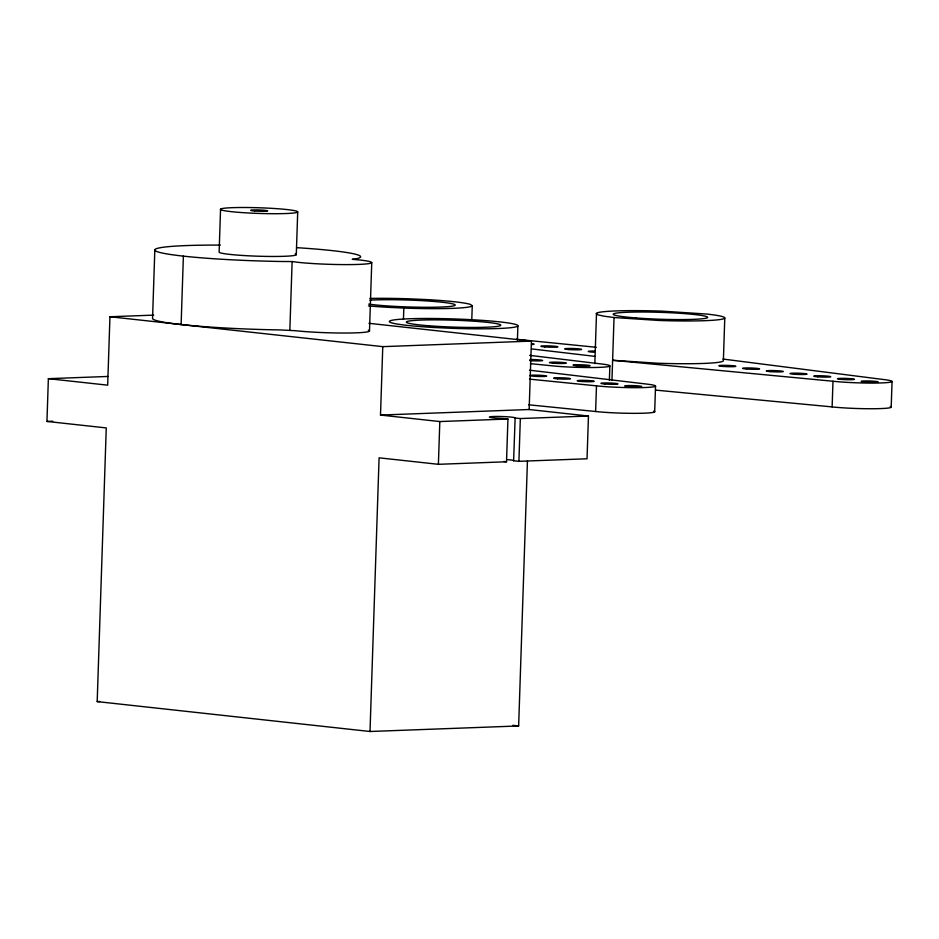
<?xml version="1.0" encoding="UTF-8"?>
<svg xmlns="http://www.w3.org/2000/svg" width="939" height="939" viewBox="0 0 939 939"><rect width="100%" height="100%" fill="white"/><g stroke="black" fill="none" stroke-linecap="round" stroke-linejoin="round"><path stroke-width="1.41" d="M527.436 461.072L518.645 725.953L370.013 731.493L97.187 701.597L106.26 427.926L46.95 421.435L48.37 378.675L107.797 376.457M153.667 315.128L109.945 316.748L107.68 385.166L48.37 378.675M154.829 249.809L152.564 318.227A102.961 7.535 1.9 0 0 279.916 329.918L295.644 330.728A42.901 3.146 1.9 0 0 347.242 333.016A42.901 3.146 1.9 0 0 368.264 330.211M181.121 324.554L183.387 256.136M220.548 209.268L219.127 252.028A38.605 2.829 1.9 0 0 261.922 256.312A38.605 2.829 1.9 0 0 295.186 253.929M289.858 329.965L292.123 261.547L282.193 261.5A102.961 7.535 1.9 0 1 159.571 252.391A102.961 7.535 1.9 0 1 220.395 245.102M296.29 254.704L297.71 211.944A38.605 2.829 1.9 0 0 240.56 207.507A38.605 2.829 1.9 0 0 239.116 212.367A38.605 2.829 1.9 0 0 297.71 211.944M369.485 331.068L371.75 262.65M370.013 731.493L379.086 457.821L438.396 464.312L506.52 461.777L507.94 419.017L502.001 418.418A12.864 0.939 1.9 0 1 489.419 417.045A12.864 0.939 1.9 0 1 502.553 416.552A12.864 0.939 1.9 0 1 515.135 417.937L513.621 460.744L518.915 461.319L587.039 458.784L588.46 416.024L529.15 409.521L380.506 415.061L382.772 346.644L109.945 316.748M403.441 319.436L403.829 308.039M438.396 464.312L439.816 421.552L380.506 415.061M471.777 319.964L472.258 305.715L470.427 304.424A64.345 4.718 1.9 0 0 425.942 299.553L409.345 298.825A64.345 4.718 1.9 0 0 369.919 298.438M517.412 340.129L517.894 325.868M518.915 461.319L520.335 418.559L515.03 417.984M529.15 409.521L531.415 341.103L368.933 323.309M594.833 363.675L596.488 313.779M653.708 411.082A34.32 2.512 1.9 0 1 636.9 413.336A34.32 2.512 1.9 0 1 595.619 411.505L596.476 385.847L529.537 379.133M609.388 380.213L609.869 365.952M611.958 380.236L614.036 317.523L604.106 316.208L598.014 314.858L596.183 313.567A64.345 4.718 1.9 0 1 661.878 311.126L706.938 314.072A64.345 4.718 1.9 0 1 719.356 319.636A64.345 4.718 1.9 0 1 659.096 320.469L614.036 317.523M654.683 411.775L655.539 386.117M724.779 318.016L723.37 360.776A64.345 4.718 1.9 0 1 657.676 363.229L612.615 360.283L832.987 381.246A34.32 2.512 1.9 0 0 881.486 382.924A34.32 2.512 1.9 0 0 882.531 379.403L722.924 359.05M890.219 406.481A34.32 2.512 1.9 0 1 873.411 408.735A34.32 2.512 1.9 0 1 832.13 406.904L832.987 381.246M891.193 407.162L892.05 381.516M513.621 460.744L513.715 460.697A12.864 0.939 1.9 0 0 507.529 459.664M382.772 346.644L531.415 341.103M46.95 421.435L52.748 421.212M439.816 421.552L507.94 419.017M520.335 418.559L588.46 416.024M97.187 701.597L100.097 701.492M655.551 390.108L832.13 406.904M516.262 339.261L596.277 347.289M530.429 363.651L550.794 365.694A34.32 2.512 1.9 0 0 599.293 367.372A34.32 2.512 1.9 0 0 600.35 363.851L529.666 355.365M528.692 404.791L595.619 411.505M503.879 461.495L506.52 461.777M512.847 725.319L518.645 725.953M529.573 370.189L646.009 384.004A34.32 2.512 1.9 0 1 644.976 387.525A34.32 2.512 1.9 0 1 596.476 385.847M531.603 348.921L594.763 356.339M292.123 261.547L297.921 262.31A42.901 3.146 1.9 0 0 358.534 264.411A42.901 3.146 1.9 0 0 359.848 260.009L352.219 259.305L356.503 258.73A102.961 7.535 1.9 0 0 296.935 247.685M531.814 343.709A8.58 0.634 1.9 0 1 531.544 344.59M594.399 352.254A8.58 0.634 1.9 0 1 588.213 351.432A8.58 0.634 1.9 0 1 594.751 351.057M529.96 375.389A8.58 0.634 1.9 0 1 543.258 375.494A8.58 0.634 1.9 0 1 542.953 376.516A8.58 0.634 1.9 0 1 529.866 375.706M529.925 359.531A8.58 0.634 1.9 0 1 542.625 360.517A8.58 0.634 1.9 0 1 529.608 360.611M472.258 305.715A64.345 4.718 1.9 0 1 406.564 308.156L389.967 307.429A64.345 4.718 1.9 0 1 368.452 305.903M369.907 300.187A47.185 3.451 1.9 0 1 440.062 302.018A47.185 3.451 1.9 0 1 438.536 307.135A47.185 3.451 1.9 0 1 368.734 304.119M452.211 328.321L435.614 327.582A64.345 4.718 1.9 0 1 405.225 318.943A64.345 4.718 1.9 0 1 512.448 323.685A64.345 4.718 1.9 0 1 452.211 328.321M544.89 346.925A8.58 0.634 1.9 0 0 557.919 346.831A8.58 0.634 1.9 0 0 545.219 345.845A8.58 0.634 1.9 0 0 544.89 346.925M865.171 382.02A8.58 0.634 1.9 0 0 878.188 381.915A8.58 0.634 1.9 0 0 865.488 380.941A8.58 0.634 1.9 0 0 865.171 382.02M817.728 376.821A8.58 0.634 1.9 0 0 830.745 376.727A8.58 0.634 1.9 0 0 818.045 375.741A8.58 0.634 1.9 0 0 817.728 376.821M793.995 374.215A8.58 0.634 1.9 0 0 807.024 374.121A8.58 0.634 1.9 0 0 794.324 373.135A8.58 0.634 1.9 0 0 793.995 374.215M841.45 379.415A8.58 0.634 1.9 0 0 854.467 379.321A8.58 0.634 1.9 0 0 841.767 378.335A8.58 0.634 1.9 0 0 841.45 379.415M746.552 369.015A8.58 0.634 1.9 0 0 759.569 368.921A8.58 0.634 1.9 0 0 746.869 367.935A8.58 0.634 1.9 0 0 746.552 369.015M722.83 366.421A8.58 0.634 1.9 0 0 735.847 366.327A8.58 0.634 1.9 0 0 723.147 365.341A8.58 0.634 1.9 0 0 722.83 366.421M770.273 371.621A8.58 0.634 1.9 0 0 783.29 371.527A8.58 0.634 1.9 0 0 770.602 370.541A8.58 0.634 1.9 0 0 770.273 371.621M636.032 317.945A47.185 3.451 1.9 0 0 707.642 317.429A47.185 3.451 1.9 0 0 637.792 312.018A47.185 3.451 1.9 0 0 636.032 317.945M568.623 349.531A8.58 0.634 1.9 0 0 581.64 349.437A8.58 0.634 1.9 0 0 568.94 348.451A8.58 0.634 1.9 0 0 568.623 349.531M628.661 386.622A8.58 0.634 1.9 0 0 641.677 386.528A8.58 0.634 1.9 0 0 628.977 385.542A8.58 0.634 1.9 0 0 628.661 386.622M581.206 381.422A8.58 0.634 1.9 0 0 594.223 381.328A8.58 0.634 1.9 0 0 581.523 380.342A8.58 0.634 1.9 0 0 581.206 381.422M557.473 378.816A8.58 0.634 1.9 0 0 570.489 378.722A8.58 0.634 1.9 0 0 557.789 377.748A8.58 0.634 1.9 0 0 557.473 378.816M604.927 384.016A8.58 0.634 1.9 0 0 617.956 383.922A8.58 0.634 1.9 0 0 605.256 382.936A8.58 0.634 1.9 0 0 604.927 384.016M429.135 325.798A47.185 3.451 1.9 0 0 500.745 325.281A47.185 3.451 1.9 0 0 430.884 319.87A47.185 3.451 1.9 0 0 429.135 325.798M553.329 363.205A8.58 0.634 1.9 0 0 566.346 363.111A8.58 0.634 1.9 0 0 553.658 362.137A8.58 0.634 1.9 0 0 553.329 363.205M577.051 365.811A8.58 0.634 1.9 0 0 590.079 365.717A8.58 0.634 1.9 0 0 577.379 364.731A8.58 0.634 1.9 0 0 577.051 365.811M254.68 210.993A8.58 0.634 1.9 0 0 267.697 210.899A8.58 0.634 1.9 0 0 255.009 209.913A8.58 0.634 1.9 0 0 254.68 210.993"/></g></svg>
